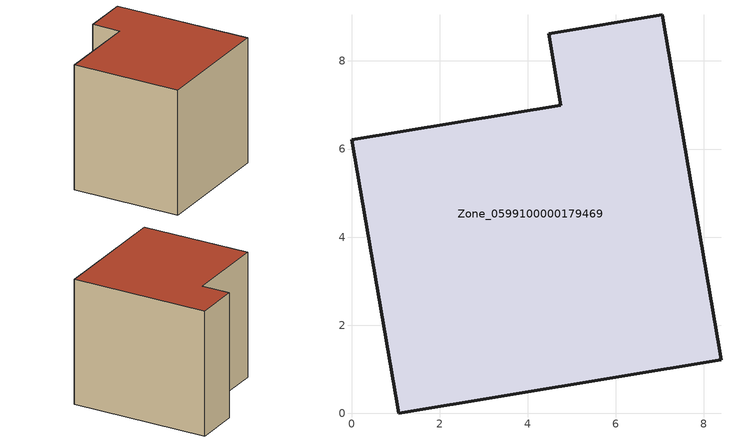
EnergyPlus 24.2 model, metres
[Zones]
Zone_0599100000179469
 floor ground (C_G): 7.06,9.05 8.39,1.22 1.07,0 0,6.21 4.75,7 4.48,8.62 z0
 wall outside (C_F): 1.07,0 8.39,1.22 7.06,9.05 4.48,8.62 4.75,7 0,6.21 1.07,0 z0:7.33
 roof outside (C_R): 8.39,1.22 7.06,9.05 4.48,8.62 4.75,7 0,6.21 1.07,0 z7.33
[BUILDING]
Pand.0599100000179469: North Axis=0; Terrain=City; Loads Convergence Tolerance Value=0.04; Temperature Convergence Tolerance Value=0.4; Solar Distribution=FullExterior; Maximum Number of Warmup Days=25; Minimum Number of Warmup Days=1
[Site:Location]
Rotterdam.The.Hague.AP_ZH_NLD Design_Conditions: Latitude=51.96; Longitude=4.45; Time Zone=1; Elevation=-4.5
[SITE:GROUNDTEMPERATURE:BUILDINGSURFACE]
18, 18, 18, 18, 18, 18, 18, 18, 18, 18, 18, 18
[MATERIAL] Thermal Absorptance=0.9; Solar Absorptance=0.7; Visible Absorptance=0.7
Name | Roughness | Thickness | Conductivity | Density | Specific Heat
G.TI.1946 | MediumSmooth | 0.15 | 1 | 540 | 1210
F.TI.1946 | Rough | 0.3 | 0.857143 | 1920 | 840
R.TI.1946 | MediumRough | 0.2 | 0.1 | 1500 | 1000
[CONSTRUCTION]
C_G: G.TI.1946
C_F: F.TI.1946
C_R: R.TI.1946
[ZONE]
Zone_0599100000179469: Type=1; Multiplier=1; Ceiling Height=Autocalculate; Volume=Autocalculate; Floor Area=autocalculate; Part of Total Floor Area=Yes
[ZONEINFILTRATION:DESIGNFLOWRATE]
Infil_Zone_0599100000179469: Zone or ZoneList or Space or SpaceList=Zone_0599100000179469; Schedule=AlwaysOn; Design Flow Rate Calculation Method=Flow/Area; Flow Rate per Floor Area=0.003; Constant Term Coefficient=1; Temperature Term Coefficient=0; Velocity Term Coefficient=0; Velocity Squared Term Coefficient=0
[HVACTEMPLATE:ZONE:IDEALLOADSAIRSYSTEM]
Zone_0599100000179469: Maximum Heating Supply Air Temperature=50; Minimum Cooling Supply Air Temperature=13; Maximum Heating Supply Air Humidity Ratio=0.0156; Minimum Cooling Supply Air Humidity Ratio=0.0077; Heating Limit=NoLimit; Cooling Limit=NoLimit; Dehumidification Control Type=ConstantSensibleHeatRatio; Cooling Sensible Heat Ratio=0.7; Dehumidification Setpoint=60; Humidification Control Type=None; Humidification Setpoint=30; Outdoor Air Method=None; Outdoor Air Flow Rate per Person=0.00944; Outdoor Air Flow Rate per Zone Floor Area=0; Outdoor Air Flow Rate per Zone=0; Demand Controlled Ventilation Type=None; Outdoor Air Economizer Type=NoEconomizer; Heat Recovery Type=None; Sensible Heat Recovery Effectiveness=0.7; Latent Heat Recovery Effectiveness=0.65
[ZONECONTROL:THERMOSTAT]
ThermostatControl_Zone_0599100000179469: Zone or ZoneList=Zone_0599100000179469; Control Type Schedule=DualSetpointControlType; Control 1=Thermostat_Zone_0599100000179469; Temperature Difference Between Cutout And Setpoint=0
[THERMOSTATSETPOINT:DUALSETPOINT]
Thermostat_Zone_0599100000179469: Heating Setpoint Temperature Schedule=HeatingSetpoint_Zone_0599100000179469; Cooling Setpoint Temperature Schedule=CoolingSetpoint_Zone_0599100000179469
[SCHEDULE:COMPACT]
HeatingSetpoint_Zone_0599100000179469: Through: 12/31, For: AllDays, Until: 24:00, 21
CoolingSetpoint_Zone_0599100000179469: Through: 12/31, For: AllDays, Until: 24:00, 24
DualSetpointControlType: Through: 12/31, For: AllDays, Until: 24:00, 4
AlwaysOn: Through: 12/31, For: AllDays, Until: 24:00, 1
